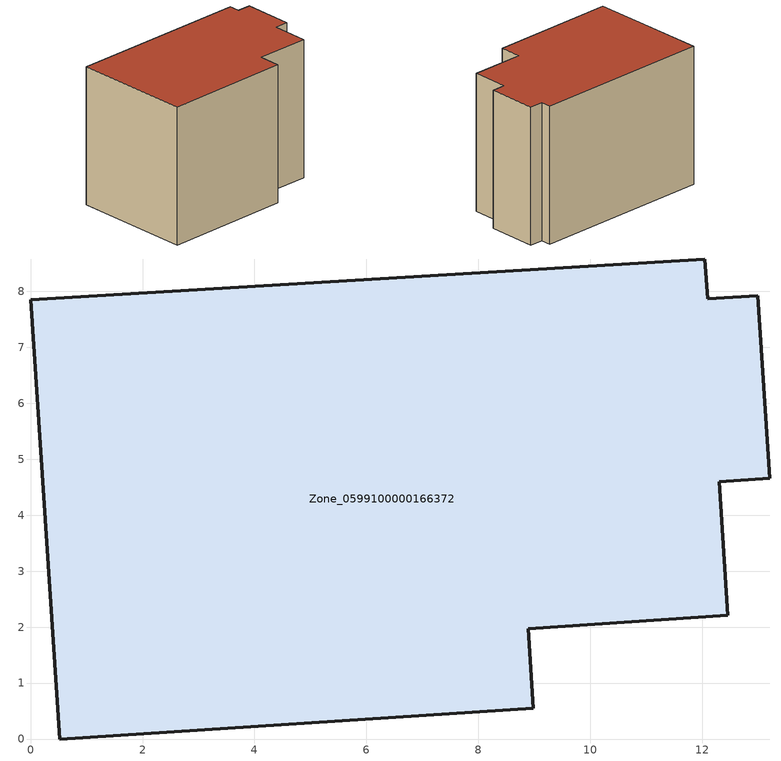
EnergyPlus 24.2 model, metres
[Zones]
Zone_0599100000166372
 floor ground (C_G): 12.1,7.87 13,7.92 13.21,4.66 12.31,4.6 12.46,2.21 8.89,1.97 8.98,0.55 0.52,0 0,7.85 12.05,8.58 z0
 wall outside (C_F): 0.52,0 8.98,0.55 8.89,1.97 12.46,2.21 12.31,4.6 13.21,4.66 13,7.92 12.1,7.87 12.05,8.58 0,7.85 0.52,0 z0:9.27
 roof outside (C_R): 12.05,8.58 0,7.85 0.52,0 8.98,0.55 8.89,1.97 12.46,2.21 12.31,4.6 13.21,4.66 13,7.92 12.1,7.87 z9.27
[BUILDING]
Pand.0599100000166372: North Axis=0; Terrain=City; Loads Convergence Tolerance Value=0.04; Temperature Convergence Tolerance Value=0.4; Solar Distribution=FullExterior; Maximum Number of Warmup Days=25; Minimum Number of Warmup Days=1
[Site:Location]
Rotterdam.The.Hague.AP_ZH_NLD Design_Conditions: Latitude=51.96; Longitude=4.45; Time Zone=1; Elevation=-4.5
[SITE:GROUNDTEMPERATURE:BUILDINGSURFACE]
18, 18, 18, 18, 18, 18, 18, 18, 18, 18, 18, 18
[MATERIAL] Thermal Absorptance=0.9; Solar Absorptance=0.7; Visible Absorptance=0.7
Name | Roughness | Thickness | Conductivity | Density | Specific Heat
G.TC.1946 | MediumSmooth | 0.15 | 1 | 540 | 1210
F.TC.1946 | Rough | 0.3 | 0.857143 | 1920 | 840
R.TC.1946 | MediumRough | 0.2 | 0.909091 | 1500 | 1000
[CONSTRUCTION]
C_G: G.TC.1946
C_F: F.TC.1946
C_R: R.TC.1946
[ZONE]
Zone_0599100000166372: Type=1; Multiplier=1; Ceiling Height=Autocalculate; Volume=Autocalculate; Floor Area=autocalculate; Part of Total Floor Area=Yes
[ZONEINFILTRATION:DESIGNFLOWRATE]
Infil_Zone_0599100000166372: Zone or ZoneList or Space or SpaceList=Zone_0599100000166372; Schedule=AlwaysOn; Design Flow Rate Calculation Method=Flow/Area; Flow Rate per Floor Area=0.003; Constant Term Coefficient=1; Temperature Term Coefficient=0; Velocity Term Coefficient=0; Velocity Squared Term Coefficient=0
[HVACTEMPLATE:ZONE:IDEALLOADSAIRSYSTEM]
Zone_0599100000166372: Maximum Heating Supply Air Temperature=50; Minimum Cooling Supply Air Temperature=13; Maximum Heating Supply Air Humidity Ratio=0.0156; Minimum Cooling Supply Air Humidity Ratio=0.0077; Heating Limit=NoLimit; Cooling Limit=NoLimit; Dehumidification Control Type=ConstantSensibleHeatRatio; Cooling Sensible Heat Ratio=0.7; Dehumidification Setpoint=60; Humidification Control Type=None; Humidification Setpoint=30; Outdoor Air Method=None; Outdoor Air Flow Rate per Person=0.00944; Outdoor Air Flow Rate per Zone Floor Area=0; Outdoor Air Flow Rate per Zone=0; Demand Controlled Ventilation Type=None; Outdoor Air Economizer Type=NoEconomizer; Heat Recovery Type=None; Sensible Heat Recovery Effectiveness=0.7; Latent Heat Recovery Effectiveness=0.65
[ZONECONTROL:THERMOSTAT]
ThermostatControl_Zone_0599100000166372: Zone or ZoneList=Zone_0599100000166372; Control Type Schedule=DualSetpointControlType; Control 1=Thermostat_Zone_0599100000166372; Temperature Difference Between Cutout And Setpoint=0
[THERMOSTATSETPOINT:DUALSETPOINT]
Thermostat_Zone_0599100000166372: Heating Setpoint Temperature Schedule=HeatingSetpoint_Zone_0599100000166372; Cooling Setpoint Temperature Schedule=CoolingSetpoint_Zone_0599100000166372
[SCHEDULE:COMPACT]
HeatingSetpoint_Zone_0599100000166372: Through: 12/31, For: AllDays, Until: 24:00, 21
CoolingSetpoint_Zone_0599100000166372: Through: 12/31, For: AllDays, Until: 24:00, 24
DualSetpointControlType: Through: 12/31, For: AllDays, Until: 24:00, 4
AlwaysOn: Through: 12/31, For: AllDays, Until: 24:00, 1
